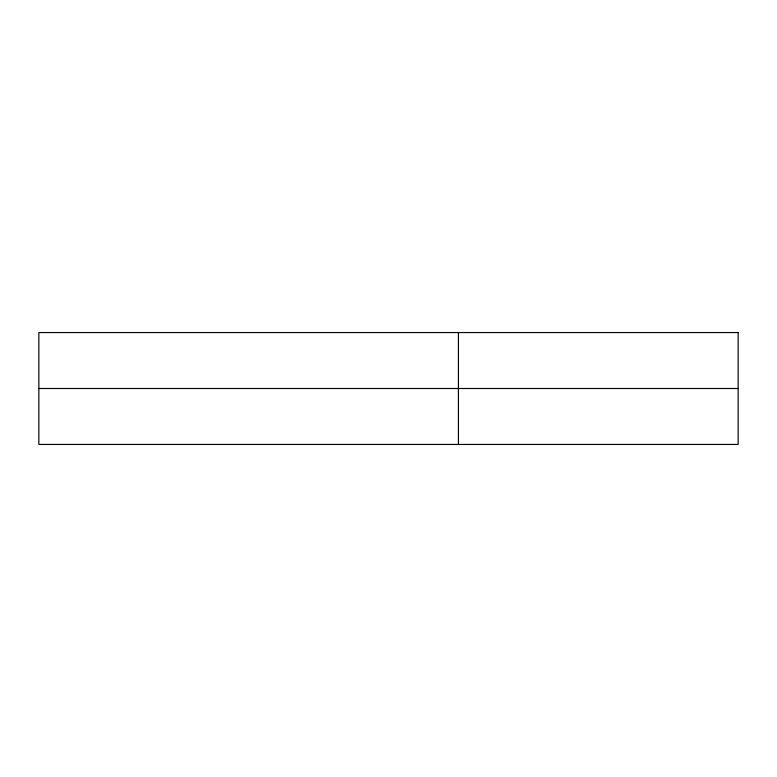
<?xml version="1.0" encoding="UTF-8"?>
<svg xmlns="http://www.w3.org/2000/svg" width="777" height="777" viewBox="0 0 777 777"><rect width="100%" height="100%" fill="white"/><g stroke="black" fill="none" stroke-linecap="round" stroke-linejoin="round"><path stroke-width="1.17" d="M38.85 388.5L738.15 388.5M458.43 332.556L458.43 444.444M738.15 332.556L38.85 332.556L38.85 444.444L738.15 444.444L738.15 332.556"/></g></svg>
